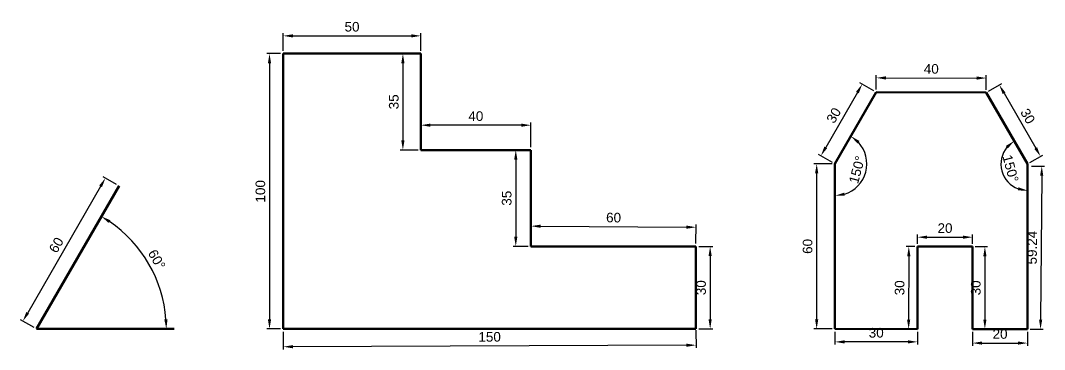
# Model space of a CAD drawing. Header units: millimetres. Extents: x 4 to 1120, y 12 to 737.
# Drawn here: x 4.2 to 376.4, y 17.5 to 137 of the extents above; entities that cross this region are included whole.
import ezdxf

# ---------------------------------------------------------------- set-up
doc = ezdxf.new("R2010")
doc.units = ezdxf.units.MM
doc.layers.add('AM_0', color=7, linetype='Continuous', lineweight=50)
doc.layers.add('AM_5', color=3, linetype='Continuous', lineweight=25)
doc.styles.get("Standard").update_dxf_attribs({"font": 'arial.ttf'})
doc.dimstyles.new('AM_ISO$0', dxfattribs={"dimtxt": 3.5, "dimasz": 3.5, "dimexe": 1, "dimexo": 1, "dimgap": 1.5, "dimtad": 1, "dimdsep": 46, "dimtxsty": 'Standard', "dimcen": 0, "dimclrd": 256, "dimclre": 256, "dimclrt": 2, "dimadec": 0, "dimazin": 2, "dimtp": 0.1, "dimtm": 0.1, "dimtfac": 0.71, "dimtdec": 3, "dimtmove": 0, "dimatfit": 3, "dimfxl": 1, "dimlwd": -1, "dimlwe": -1, "dimarcsym": 1})
doc.dimstyles.new('AM_ISO$2', dxfattribs={"dimtxt": 3.5, "dimasz": 3.5, "dimexe": 1, "dimexo": 1, "dimgap": 1.5, "dimtad": 1, "dimdsep": 46, "dimtxsty": 'Standard', "dimcen": 0, "dimclrd": 256, "dimclre": 256, "dimclrt": 2, "dimadec": 0, "dimazin": 2, "dimtp": 0.1, "dimtm": 0.1, "dimtfac": 0.71, "dimtdec": 3, "dimtmove": 0, "dimatfit": 3, "dimfxl": 1, "dimlwd": -1, "dimlwe": -1, "dimarcsym": 1})

# ---------------------------------------------------------------- blocks, each defined once
blk = doc.blocks.new('*D9')
at = {"layer": 'AM_5', "linetype": 'ByBlock', "transparency": 16777216}
for p, q in [((39.13, 77.46), (34.19, 80.31)), ((33.31, 76.78), (6.81, 30.88)), ((9.13, 25.5), (4.19, 28.35))]:
    blk.add_line(p, q, dxfattribs=at)
at = {"layer": 'AM_5', "transparency": 16777216}
for points in [[(32.8, 77.08), (33.81, 76.49), (35.06, 79.81)], [(6.3, 31.18), (7.31, 30.59), (5.06, 27.85)]]:
    blk.add_solid(points, dxfattribs=at)
at = {"layer": 'Defpoints', "color": 0, "transparency": 16777216}
for p in [(40, 76.96), (5.06, 27.85), (10, 25)]:
    blk.add_point(p, dxfattribs=at)
at = {"layer": 'AM_5', "color": 2, "transparency": 16777216, "insert": (17.21, 55.48), "char_height": 3.5, "attachment_point": 5, "rotation": 60}
blk.add_mtext('60', dxfattribs=at)
blk = doc.blocks.new('*D10')
at = {"layer": 'AM_5', "linetype": 'ByBlock', "transparency": 16777216}
blk.add_arc((10, 25), 47.19, 4.2508, 55.7492, dxfattribs=at)
at = {"layer": 'AM_5', "transparency": 16777216}
for points in [[(36.25, 63.51), (36.87, 64.5), (33.59, 65.87)], [(57.64, 28.52), (56.47, 28.48), (57.19, 25)]]:
    blk.add_solid(points, dxfattribs=at)
at = {"layer": 'Defpoints', "color": 0, "transparency": 16777216}
for p in [(40, 76.96), (54.34, 41.14), (10, 25), (10, 25), (60, 25)]:
    blk.add_point(p, dxfattribs=at)
at = {"layer": 'AM_5', "color": 2, "transparency": 16777216, "insert": (53.71, 50.24), "char_height": 3.5, "attachment_point": 5, "rotation": 300}
blk.add_mtext('60°', dxfattribs=at)
blk = doc.blocks.new('*D11')
at = {"layer": 'AM_5', "linetype": 'ByBlock', "transparency": 16777216}
for p, q in [((99.69, 126), (99.69, 132.46)), ((103.19, 131.46), (146.19, 131.46)), ((149.69, 126), (149.69, 132.46))]:
    blk.add_line(p, q, dxfattribs=at)
at = {"layer": 'AM_5', "transparency": 16777216}
for points in [[(103.19, 132.04), (103.19, 130.88), (99.69, 131.46)], [(146.19, 132.04), (146.19, 130.88), (149.69, 131.46)]]:
    blk.add_solid(points, dxfattribs=at)
at = {"layer": 'Defpoints', "color": 0, "transparency": 16777216}
for p in [(149.69, 131.46), (99.69, 125), (149.69, 125)]:
    blk.add_point(p, dxfattribs=at)
at = {"layer": 'AM_5', "color": 2, "transparency": 16777216, "insert": (124.69, 134.75), "char_height": 3.5, "attachment_point": 5}
blk.add_mtext('50', dxfattribs=at)
blk = doc.blocks.new('*D12')
at = {"layer": 'AM_5', "linetype": 'ByBlock', "transparency": 16777216}
for p, q in [((98.69, 125), (93.69, 125)), ((94.69, 121.5), (94.69, 28.5)), ((98.69, 25), (93.69, 25))]:
    blk.add_line(p, q, dxfattribs=at)
at = {"layer": 'AM_5', "transparency": 16777216}
for points in [[(94.11, 121.5), (95.27, 121.5), (94.69, 125)], [(94.11, 28.5), (95.27, 28.5), (94.69, 25)]]:
    blk.add_solid(points, dxfattribs=at)
at = {"layer": 'Defpoints', "color": 0, "transparency": 16777216}
for p in [(99.69, 125), (94.69, 25), (99.69, 25)]:
    blk.add_point(p, dxfattribs=at)
at = {"layer": 'AM_5', "color": 2, "transparency": 16777216, "insert": (91.4, 75), "char_height": 3.5, "attachment_point": 5, "rotation": 90}
blk.add_mtext('100', dxfattribs=at)
blk = doc.blocks.new('*D13')
at = {"layer": 'AM_5', "linetype": 'ByBlock', "transparency": 16777216}
for p, q in [((148.69, 125), (142.17, 125)), ((143.17, 121.5), (143.17, 93.5)), ((148.69, 90), (142.17, 90))]:
    blk.add_line(p, q, dxfattribs=at)
at = {"layer": 'AM_5', "transparency": 16777216}
for points in [[(142.59, 121.5), (143.76, 121.5), (143.17, 125)], [(142.59, 93.5), (143.76, 93.5), (143.17, 90)]]:
    blk.add_solid(points, dxfattribs=at)
at = {"layer": 'Defpoints', "color": 0, "transparency": 16777216}
for p in [(149.69, 125), (143.17, 90), (149.69, 90)]:
    blk.add_point(p, dxfattribs=at)
at = {"layer": 'AM_5', "color": 2, "transparency": 16777216, "insert": (139.88, 107.5), "char_height": 3.5, "attachment_point": 5, "rotation": 90}
blk.add_mtext('35', dxfattribs=at)
blk = doc.blocks.new('*D14')
at = {"layer": 'AM_5', "linetype": 'ByBlock', "transparency": 16777216}
for p, q in [((149.69, 91), (149.69, 100.01)), ((186.19, 99.01), (153.19, 99.01)), ((189.69, 91), (189.69, 100.01))]:
    blk.add_line(p, q, dxfattribs=at)
at = {"layer": 'AM_5', "transparency": 16777216}
for points in [[(153.19, 99.6), (153.19, 98.43), (149.69, 99.01)], [(186.19, 99.6), (186.19, 98.43), (189.69, 99.01)]]:
    blk.add_solid(points, dxfattribs=at)
at = {"layer": 'Defpoints', "color": 0, "transparency": 16777216}
for p in [(149.69, 99.01), (149.69, 90), (189.69, 90)]:
    blk.add_point(p, dxfattribs=at)
at = {"layer": 'AM_5', "color": 2, "transparency": 16777216, "insert": (169.69, 102.3), "char_height": 3.5, "attachment_point": 5}
blk.add_mtext('40', dxfattribs=at)
blk = doc.blocks.new('*D15')
at = {"layer": 'AM_5', "linetype": 'ByBlock', "transparency": 16777216}
for p, q in [((188.69, 90), (183.2, 90)), ((184.2, 86.5), (184.2, 58.5)), ((188.69, 55), (183.2, 55))]:
    blk.add_line(p, q, dxfattribs=at)
at = {"layer": 'AM_5', "transparency": 16777216}
for points in [[(183.61, 86.5), (184.78, 86.5), (184.2, 90)], [(183.61, 58.5), (184.78, 58.5), (184.2, 55)]]:
    blk.add_solid(points, dxfattribs=at)
at = {"layer": 'Defpoints', "color": 0, "transparency": 16777216}
for p in [(189.69, 90), (184.2, 55), (189.69, 55)]:
    blk.add_point(p, dxfattribs=at)
at = {"layer": 'AM_5', "color": 2, "transparency": 16777216, "insert": (180.91, 72.5), "char_height": 3.5, "attachment_point": 5, "rotation": 90}
blk.add_mtext('35', dxfattribs=at)
blk = doc.blocks.new('*D16')
at = {"layer": 'AM_5', "linetype": 'ByBlock', "transparency": 16777216}
for p, q in [((189.69, 56.39), (189.74, 63.35)), ((193.23, 62.32), (246.23, 61.98)), ((249.69, 56), (249.74, 62.96))]:
    blk.add_line(p, q, dxfattribs=at)
at = {"layer": 'AM_5', "transparency": 16777216}
for points in [[(193.24, 62.91), (193.23, 61.74), (189.73, 62.35)], [(246.24, 62.57), (246.23, 61.4), (249.73, 61.96)]]:
    blk.add_solid(points, dxfattribs=at)
at = {"layer": 'Defpoints', "color": 0, "transparency": 16777216}
for p in [(249.73, 61.96), (189.69, 55.39), (249.69, 55)]:
    blk.add_point(p, dxfattribs=at)
at = {"layer": 'AM_5', "color": 2, "transparency": 16777216, "insert": (219.75, 65.44), "char_height": 3.5, "attachment_point": 5, "rotation": 359.6295}
blk.add_mtext('60', dxfattribs=at)
blk = doc.blocks.new('*D17')
at = {"layer": 'AM_5', "linetype": 'ByBlock', "transparency": 16777216}
for p, q in [((250.69, 55), (255.84, 55)), ((254.84, 51.5), (254.84, 28.5)), ((250.69, 25), (255.84, 25))]:
    blk.add_line(p, q, dxfattribs=at)
at = {"layer": 'AM_5', "transparency": 16777216}
for points in [[(254.26, 51.5), (255.42, 51.5), (254.84, 55)], [(254.26, 28.5), (255.42, 28.5), (254.84, 25)]]:
    blk.add_solid(points, dxfattribs=at)
at = {"layer": 'Defpoints', "color": 0, "transparency": 16777216}
for p in [(249.69, 55), (249.69, 25), (254.84, 25)]:
    blk.add_point(p, dxfattribs=at)
at = {"layer": 'AM_5', "color": 2, "transparency": 16777216, "insert": (251.55, 40), "char_height": 3.5, "attachment_point": 5, "rotation": 90}
blk.add_mtext('30', dxfattribs=at)
blk = doc.blocks.new('*D18')
at = {"layer": 'AM_5', "linetype": 'ByBlock', "transparency": 16777216}
for p, q in [((99.69, 24), (99.72, 17.55)), ((249.69, 24.57), (249.72, 18.12)), ((246.21, 19.11), (103.21, 18.56))]:
    blk.add_line(p, q, dxfattribs=at)
at = {"layer": 'AM_5', "transparency": 16777216}
for points in [[(103.21, 19.15), (103.21, 17.98), (99.71, 18.55)], [(246.21, 19.69), (246.21, 18.53), (249.71, 19.12)]]:
    blk.add_solid(points, dxfattribs=at)
at = {"layer": 'Defpoints', "color": 0, "transparency": 16777216}
for p in [(99.69, 25), (249.69, 25.57), (99.71, 18.55)]:
    blk.add_point(p, dxfattribs=at)
at = {"layer": 'AM_5', "color": 2, "transparency": 16777216, "insert": (174.7, 22.12), "char_height": 3.5, "attachment_point": 5, "rotation": 0.2188}
blk.add_mtext('150', dxfattribs=at)
blk = doc.blocks.new('*D20')
at = {"layer": 'AM_5', "linetype": 'ByBlock', "transparency": 16777216}
for p, q in [((315.2, 111.98), (315.21, 117.2)), ((318.7, 116.19), (351.7, 116.14)), ((355.2, 111.92), (355.21, 117.14))]:
    blk.add_line(p, q, dxfattribs=at)
at = {"layer": 'AM_5', "transparency": 16777216}
for points in [[(318.71, 116.78), (318.7, 115.61), (315.2, 116.2)], [(351.71, 116.72), (351.7, 115.56), (355.2, 116.14)]]:
    blk.add_solid(points, dxfattribs=at)
at = {"layer": 'Defpoints', "color": 0, "transparency": 16777216}
for p in [(355.2, 116.14), (315.2, 110.98), (355.2, 110.92)]:
    blk.add_point(p, dxfattribs=at)
at = {"layer": 'AM_5', "color": 2, "transparency": 16777216, "insert": (335.21, 119.45), "char_height": 3.5, "attachment_point": 5, "rotation": 359.908}
blk.add_mtext('40', dxfattribs=at)
blk = doc.blocks.new('*D21')
at = {"layer": 'AM_5', "linetype": 'ByBlock', "transparency": 16777216}
for p, q in [((314.33, 111.48), (309.25, 114.41)), ((308.36, 110.88), (296.86, 90.97)), ((299.33, 85.5), (294.25, 88.43))]:
    blk.add_line(p, q, dxfattribs=at)
at = {"layer": 'AM_5', "transparency": 16777216}
for points in [[(307.86, 111.18), (308.87, 110.59), (310.11, 113.91)], [(296.36, 91.26), (297.37, 90.67), (295.11, 87.93)]]:
    blk.add_solid(points, dxfattribs=at)
at = {"layer": 'Defpoints', "color": 0, "transparency": 16777216}
for p in [(315.2, 110.98), (295.11, 87.93), (300.2, 85)]:
    blk.add_point(p, dxfattribs=at)
at = {"layer": 'AM_5', "color": 2, "transparency": 16777216, "insert": (299.77, 102.57), "char_height": 3.5, "attachment_point": 5, "rotation": 60}
blk.add_mtext('30', dxfattribs=at)
blk = doc.blocks.new('*D22')
at = {"layer": 'AM_5', "linetype": 'ByBlock', "transparency": 16777216}
for p, q in [((356.06, 111.42), (360.79, 114.15)), ((361.67, 110.61), (373.17, 90.7)), ((371.06, 85.44), (375.79, 88.17))]:
    blk.add_line(p, q, dxfattribs=at)
at = {"layer": 'AM_5', "transparency": 16777216}
for points in [[(362.18, 110.91), (361.17, 110.32), (359.92, 113.65)], [(373.68, 90.99), (372.67, 90.4), (374.92, 87.67)]]:
    blk.add_solid(points, dxfattribs=at)
at = {"layer": 'Defpoints', "color": 0, "transparency": 16777216}
for p in [(355.2, 110.92), (374.92, 87.67), (370.2, 84.94)]:
    blk.add_point(p, dxfattribs=at)
at = {"layer": 'AM_5', "color": 2, "transparency": 16777216, "insert": (370.27, 102.3), "char_height": 3.5, "attachment_point": 5, "rotation": 300}
blk.add_mtext('30', dxfattribs=at)
blk = doc.blocks.new('*D23')
at = {"layer": 'AM_5', "linetype": 'ByBlock', "transparency": 16777216}
for p, q in [((371.64, 84.17), (376.36, 84.13)), ((375.34, 80.64), (374.95, 28.4)), ((371.2, 24.93), (375.92, 24.89))]:
    blk.add_line(p, q, dxfattribs=at)
at = {"layer": 'AM_5', "transparency": 16777216}
for points in [[(374.75, 80.65), (375.92, 80.64), (375.36, 84.14)], [(374.37, 28.4), (375.53, 28.4), (374.92, 24.9)]]:
    blk.add_solid(points, dxfattribs=at)
at = {"layer": 'Defpoints', "color": 0, "transparency": 16777216}
for p in [(370.64, 84.18), (370.2, 24.94), (374.92, 24.9)]:
    blk.add_point(p, dxfattribs=at)
at = {"layer": 'AM_5', "color": 2, "transparency": 16777216, "insert": (371.86, 54.55), "char_height": 3.5, "attachment_point": 5, "rotation": 89.5757}
blk.add_mtext('59.24', dxfattribs=at)
blk = doc.blocks.new('*D24')
at = {"layer": 'AM_5', "linetype": 'ByBlock', "transparency": 16777216}
for p, q in [((330.2, 55.94), (330.2, 59.34)), ((333.7, 58.34), (346.7, 58.34)), ((350.2, 55.94), (350.2, 59.34))]:
    blk.add_line(p, q, dxfattribs=at)
at = {"layer": 'AM_5', "transparency": 16777216}
for points in [[(333.7, 58.92), (333.7, 57.75), (330.2, 58.34)], [(346.7, 58.92), (346.7, 57.75), (350.2, 58.34)]]:
    blk.add_solid(points, dxfattribs=at)
at = {"layer": 'Defpoints', "color": 0, "transparency": 16777216}
for p in [(350.2, 58.34), (330.2, 54.94), (350.2, 54.94)]:
    blk.add_point(p, dxfattribs=at)
at = {"layer": 'AM_5', "color": 2, "transparency": 16777216, "insert": (340.2, 61.62), "char_height": 3.5, "attachment_point": 5}
blk.add_mtext('20', dxfattribs=at)
blk = doc.blocks.new('*D25')
at = {"layer": 'AM_5', "linetype": 'ByBlock', "transparency": 16777216}
for p, q in [((329.2, 54.94), (326.04, 54.94)), ((327.03, 51.44), (326.98, 28.44)), ((329.13, 24.94), (325.98, 24.94))]:
    blk.add_line(p, q, dxfattribs=at)
at = {"layer": 'AM_5', "transparency": 16777216}
for points in [[(326.45, 51.44), (327.62, 51.44), (327.04, 54.94)], [(326.4, 28.44), (327.57, 28.44), (326.98, 24.94)]]:
    blk.add_solid(points, dxfattribs=at)
at = {"layer": 'Defpoints', "color": 0, "transparency": 16777216}
for p in [(330.2, 54.94), (326.98, 24.94), (330.13, 24.94)]:
    blk.add_point(p, dxfattribs=at)
at = {"layer": 'AM_5', "color": 2, "transparency": 16777216, "insert": (323.72, 39.95), "char_height": 3.5, "attachment_point": 5, "rotation": 89.8773}
blk.add_mtext('30', dxfattribs=at)
blk = doc.blocks.new('*D26')
at = {"layer": 'AM_5', "linetype": 'ByBlock', "transparency": 16777216}
for p, q in [((351.2, 54.94), (355.69, 54.94)), ((354.69, 51.44), (354.69, 28.44)), ((351.2, 24.94), (355.69, 24.94))]:
    blk.add_line(p, q, dxfattribs=at)
at = {"layer": 'AM_5', "transparency": 16777216}
for points in [[(354.11, 51.44), (355.27, 51.44), (354.69, 54.94)], [(354.11, 28.44), (355.27, 28.44), (354.69, 24.94)]]:
    blk.add_solid(points, dxfattribs=at)
at = {"layer": 'Defpoints', "color": 0, "transparency": 16777216}
for p in [(350.2, 54.94), (350.2, 24.94), (354.69, 24.94)]:
    blk.add_point(p, dxfattribs=at)
at = {"layer": 'AM_5', "color": 2, "transparency": 16777216, "insert": (351.4, 39.94), "char_height": 3.5, "attachment_point": 5, "rotation": 90}
blk.add_mtext('30', dxfattribs=at)
blk = doc.blocks.new('*D27')
at = {"layer": 'AM_5', "linetype": 'ByBlock', "transparency": 16777216}
for p, q in [((350.2, 23.94), (350.2, 18.88)), ((370.2, 23.94), (370.2, 18.88)), ((353.7, 19.88), (366.7, 19.88))]:
    blk.add_line(p, q, dxfattribs=at)
at = {"layer": 'AM_5', "transparency": 16777216}
for points in [[(353.7, 20.46), (353.7, 19.3), (350.2, 19.88)], [(366.7, 20.46), (366.7, 19.3), (370.2, 19.88)]]:
    blk.add_solid(points, dxfattribs=at)
at = {"layer": 'Defpoints', "color": 0, "transparency": 16777216}
for p in [(350.2, 24.94), (370.2, 24.94), (370.2, 19.88)]:
    blk.add_point(p, dxfattribs=at)
at = {"layer": 'AM_5', "color": 2, "transparency": 16777216, "insert": (360.2, 23.17), "char_height": 3.5, "attachment_point": 5}
blk.add_mtext('20', dxfattribs=at)
blk = doc.blocks.new('*D28')
at = {"layer": 'AM_5', "linetype": 'ByBlock', "transparency": 16777216}
for p, q in [((300.2, 23.94), (300.2, 19.32)), ((330.2, 23.94), (330.2, 19.32)), ((326.7, 20.32), (303.7, 20.32))]:
    blk.add_line(p, q, dxfattribs=at)
at = {"layer": 'AM_5', "transparency": 16777216}
for points in [[(303.7, 20.9), (303.7, 19.74), (300.2, 20.32)], [(326.7, 20.9), (326.7, 19.74), (330.2, 20.32)]]:
    blk.add_solid(points, dxfattribs=at)
at = {"layer": 'Defpoints', "color": 0, "transparency": 16777216}
for p in [(300.2, 24.94), (330.2, 24.94), (300.2, 20.32)]:
    blk.add_point(p, dxfattribs=at)
at = {"layer": 'AM_5', "color": 2, "transparency": 16777216, "insert": (315.2, 23.61), "char_height": 3.5, "attachment_point": 5}
blk.add_mtext('30', dxfattribs=at)
blk = doc.blocks.new('*D29')
at = {"layer": 'AM_5', "linetype": 'ByBlock', "transparency": 16777216}
for p, q in [((299.2, 85), (292.56, 85)), ((293.56, 28.5), (293.56, 81.5)), ((299.2, 25), (292.56, 25))]:
    blk.add_line(p, q, dxfattribs=at)
at = {"layer": 'AM_5', "transparency": 16777216}
for points in [[(292.97, 81.5), (294.14, 81.5), (293.56, 85)], [(292.97, 28.5), (294.14, 28.5), (293.56, 25)]]:
    blk.add_solid(points, dxfattribs=at)
at = {"layer": 'Defpoints', "color": 0, "transparency": 16777216}
for p in [(293.56, 85), (300.2, 85), (300.2, 25)]:
    blk.add_point(p, dxfattribs=at)
at = {"layer": 'AM_5', "color": 2, "transparency": 16777216, "insert": (290.27, 55), "char_height": 3.5, "attachment_point": 5, "rotation": 90}
blk.add_mtext('60', dxfattribs=at)
blk = doc.blocks.new('*D30')
at = {"layer": 'AM_5', "linetype": 'ByBlock', "transparency": 16777216}
blk.add_arc((300.2, 85), 11.58, 287.3789, 42.6211, dxfattribs=at)
at = {"layer": 'AM_5', "transparency": 16777216}
for points in [[(308.36, 92.39), (309.08, 93.3), (305.99, 95.03)], [(303.74, 73.37), (303.57, 74.52), (300.2, 73.42)]]:
    blk.add_solid(points, dxfattribs=at)
at = {"layer": 'Defpoints', "color": 0, "transparency": 16777216}
for p in [(315.2, 110.98), (300.2, 85), (300.2, 85), (309.07, 77.55), (300.2, 25)]:
    blk.add_point(p, dxfattribs=at)
at = {"layer": 'AM_5', "color": 2, "transparency": 16777216, "insert": (308.21, 82.85), "char_height": 3.5, "attachment_point": 5, "rotation": 75}
blk.add_mtext('150°', dxfattribs=at)
blk = doc.blocks.new('*D31')
at = {"layer": 'AM_5', "linetype": 'ByBlock', "transparency": 16777216}
blk.add_arc((370.2, 84.94), 9.68, 140.8369, 249.1631, dxfattribs=at)
at = {"layer": 'AM_5', "transparency": 16777216}
for points in [[(362.32, 91.49), (363.07, 90.6), (365.36, 93.32)], [(366.86, 76.47), (366.65, 75.32), (370.2, 75.26)]]:
    blk.add_solid(points, dxfattribs=at)
at = {"layer": 'Defpoints', "color": 0, "transparency": 16777216}
for p in [(355.2, 110.92), (360.67, 86.62), (370.2, 84.94), (370.2, 84.94), (370.2, 24.94)]:
    blk.add_point(p, dxfattribs=at)
at = {"layer": 'AM_5', "color": 2, "transparency": 16777216, "insert": (364.02, 83.28), "char_height": 3.5, "attachment_point": 5, "rotation": 285}
blk.add_mtext('150°', dxfattribs=at)

msp = doc.modelspace()

# ---------------------------------------------------------------- linework, layer by layer
at = {"layer": 'AM_0'}
for p, q in [((99.687, 25), (99.687, 125)), ((99.687, 125), (149.687, 125)), ((149.687, 125), (149.687, 90)), ((300.197, 85), (315.197, 110.981)), ((315.197, 110.981), (355.197, 110.917)), ((355.197, 110.917), (370.197, 84.936)), ((149.687, 90), (189.687, 90)), ((189.687, 90), (189.687, 55)), ((300.197, 25), (300.197, 85)), ((370.197, 84.936), (370.197, 24.936)), ((10, 25), (40, 76.962)), ((189.687, 55), (249.687, 55)), ((249.687, 55), (249.687, 25)), ((350.197, 54.936), (330.197, 54.936)), ((330.197, 54.936), (330.197, 24.936)), ((350.197, 24.936), (350.197, 54.936)), ((10, 25), (60, 25)), ((249.687, 25), (99.687, 25)), ((330.197, 24.936), (300.197, 25)), ((370.197, 24.936), (350.197, 24.936))]:
    msp.add_line(p, q, dxfattribs=at)

# ---------------------------------------------------------------- dimensions: what is measured, and where the dimension line sits
at = {"layer": 'AM_5'}
for p1, p2, distance, picture, middle in [((99.687, 125), (149.687, 125), 6.461, '*D11', (124.687, 134.748)), ((315.197, 110.981), (355.197, 110.917), 5.219, '*D20', (335.21, 119.455)), ((40, 76.962), (10, 25), -5.707, '*D9', (17.211, 55.478))]:
    dim = msp.add_aligned_dim(p1=p1, p2=p2, distance=distance, dimstyle='AM_ISO$0', override={"dimpost": ''}, dxfattribs=at)
    dim.commit()
    dim.dimension.update_dxf_attribs({"geometry": picture, "text_midpoint": middle})
for p1, p2, distance, picture, middle in [((99.687, 125), (99.687, 25), -4.998, '*D12', (91.402, 75)), ((149.687, 125), (149.687, 90), -6.515, '*D13', (139.884, 107.5)), ((315.197, 110.981), (300.197, 85), -5.868, '*D21', (299.767, 102.568)), ((355.197, 110.917), (370.197, 84.936), 5.459, '*D22', (370.272, 102.3)), ((189.687, 90), (149.687, 90), -9.015, '*D14', (169.687, 102.302)), ((189.687, 90), (189.687, 55), -5.49, '*D15', (180.909, 72.5)), ((300.197, 25), (300.197, 85), 6.64, '*D29', (290.27, 55)), ((370.635, 84.176), (370.197, 24.936), 4.728, '*D23', (371.857, 54.545)), ((189.687, 55.388), (249.687, 55), 6.96, '*D16', (219.753, 65.44)), ((330.197, 54.936), (350.197, 54.936), 3.402, '*D24', (340.197, 61.624)), ((249.687, 55), (249.687, 25), 5.152, '*D17', (251.551, 40)), ((330.197, 54.936), (330.132, 24.936), -3.157, '*D25', (323.719, 39.95)), ((350.197, 54.936), (350.197, 24.936), 4.495, '*D26', (351.403, 39.936)), ((249.687, 25.573), (99.687, 25), 6.45, '*D18', (174.699, 22.123)), ((330.197, 24.936), (300.197, 24.936), 4.616, '*D28', (315.197, 23.608)), ((350.197, 24.936), (370.197, 24.936), -5.055, '*D27', (360.197, 23.168))]:
    dim = msp.add_aligned_dim(p1=p1, p2=p2, distance=distance, dimstyle='AM_ISO$0', dxfattribs=at)
    dim.commit()
    dim.dimension.update_dxf_attribs({"geometry": picture, "text_midpoint": middle})
for base, line1, line2, picture, middle in [((309.07, 77.554), ((300.197, 85), (315.197, 110.981)), ((300.197, 25), (300.197, 85)), '*D30', (308.21, 82.853)), ((54.341, 41.139), ((10, 25), (60, 25)), ((10, 25), (40, 76.962)), '*D10', (53.712, 50.237))]:
    dim = msp.add_angular_dim_2l(base=base, line1=line1, line2=line2, dimstyle='AM_ISO$2', override={"dimpost": ''}, dxfattribs=at)
    dim.commit()
    dim.dimension.update_dxf_attribs({"geometry": picture, "text_midpoint": middle})
dim = msp.add_angular_dim_2l(base=(360.666, 86.616), line1=((355.197, 110.917), (370.197, 84.936)), line2=((370.197, 84.936), (370.197, 24.936)), dimstyle='AM_ISO$2', dxfattribs=at)
dim.commit()
dim.dimension.update_dxf_attribs({"geometry": '*D31', "text_midpoint": (364.024, 83.282)})

doc.saveas('drawing.dxf')
